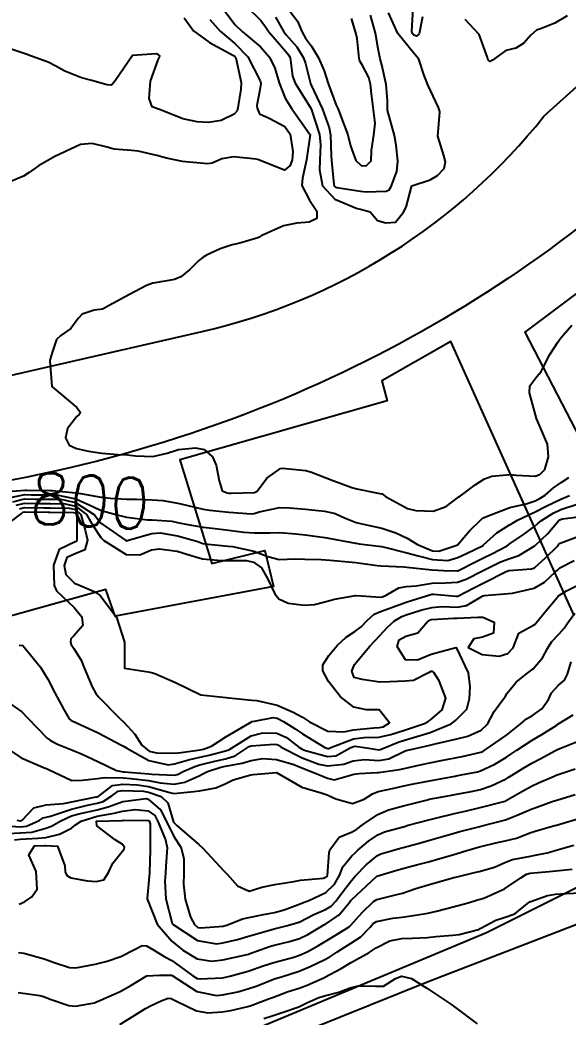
# Model space of a CAD drawing. Header units: metres. Extents: x 318500 to 325275, y 7408834 to 7428799.
# Drawn here: x 321066.4 to 321109.4, y 7424498 to 7424576.1 of the extents above; entities that cross this region are included whole.
import ezdxf
from ezdxf.enums import TextEntityAlignment as Align

# ---------------------------------------------------------------- set-up
doc = ezdxf.new("R2010")
doc.units = ezdxf.units.M
doc.header["$MEASUREMENT"] = 0
for name, color, linetype in [('Cotas', 45, 'Continuous'), ('Curvas de Nivel 1m', 11, 'Continuous'), ('Curvas de Nivel 5m', 15, 'Continuous'), ('Edificações', 30, 'Continuous'), ('Vias Primárias', 230, 'Continuous')]:
    doc.layers.add(name, color=color, linetype=linetype)
doc.styles.add('Style-STANDARD', font='STANDARD.shx')

msp = doc.modelspace()

# ---------------------------------------------------------------- linework, layer by layer
at = {"layer": 'Curvas de Nivel 1m', "flags": 128}
for points, elevation in [([(321082.154, 7424577.257), (321083.298, 7424575.757), (321083.828, 7424575.235), (321085.272, 7424574.018), (321085.983, 7424573.209), (321086.398, 7424572.349), (321086.729, 7424571.198), (321087.222, 7424570.006), (321087.724, 7424569.182), (321089.128, 7424567.214), (321089.165, 7424567.16), (321088.878, 7424565.164), (321088.562, 7424563.745), (321088.523, 7424563.169), (321089.113, 7424562.018), (321089.696, 7424561.154), (321089.678, 7424560.57), (321089.091, 7424560.305), (321088.121, 7424560.205), (321087.088, 7424560.014), (321085.326, 7424559.216), (321085.181, 7424559.116), (321085.078, 7424559.064), (321083.646, 7424558.66), (321083.069, 7424558.519), (321082.119, 7424558.199), (321081.056, 7424557.703), (321080.778, 7424557.55), (321080.456, 7424557.279), (321079.739, 7424556.591), (321079.031, 7424556.014), (321078.537, 7424555.795), (321077.023, 7424555.552), (321076.832, 7424555.514), (321076.339, 7424555.33), (321075.013, 7424554.616), (321073.371, 7424553.742), (321073.001, 7424553.526), (321072.893, 7424553.489), (321072.258, 7424553.387), (321071.302, 7424553.091), (321070.99, 7424552.737), (321070.413, 7424551.974), (321069.631, 7424551.42), (321069.29, 7424551.1), (321068.95, 7424550.088), (321068.806, 7424549.567), (321068.783, 7424549.432), (321068.92, 7424547.43), (321070.896, 7424545.783), (321071.171, 7424545.397), (321071.061, 7424545.223), (321070.885, 7424545.073), (321070.152, 7424544.129), (321069.992, 7424543.413), (321070.275, 7424542.829), (321070.852, 7424542.564), (321071.808, 7424542.344), (321072.848, 7424542.194), (321074.103, 7424542.102), (321074.847, 7424542.074), (321075.493, 7424541.987), (321076.846, 7424541.93), (321077.959, 7424542.199), (321078.852, 7424542.493), (321080.19, 7424542.616), (321080.852, 7424542.486), (321081.51, 7424541.924), (321081.796, 7424541.256), (321082.035, 7424540.038), (321082.277, 7424539.248), (321082.665, 7424539.098), (321082.808, 7424539.077), (321082.977, 7424539.07), (321084.809, 7424539.127), (321085.008, 7424539.217), (321085.786, 7424540.245), (321086.837, 7424540.989), (321087, 7424541.025), (321088.835, 7424540.83), (321089.28, 7424540.709), (321090.824, 7424540.099), (321092.427, 7424539.504), (321092.814, 7424539.395), (321094.37, 7424539.087), (321094.754, 7424539.025), (321094.809, 7424539.002), (321095.069, 7424538.815), (321096.798, 7424537.874), (321097.45, 7424537.704), (321098.796, 7424537.654), (321099.812, 7424538.026), (321100.808, 7424538.77), (321100.939, 7424538.869), (321101.118, 7424538.997), (321102.089, 7424539.719), (321102.828, 7424540.179), (321103.415, 7424540.388), (321104.834, 7424540.524), (321105.302, 7424540.474), (321106.832, 7424540.386), (321107.196, 7424540.555), (321107.55, 7424540.913), (321107.841, 7424541.924), (321107.755, 7424542.911), (321106.89, 7424544.92), (321106.361, 7424546.928), (321106.39, 7424547.466), (321106.939, 7424548.194), (321107.261, 7424548.601), (321107.417, 7424548.915), (321107.949, 7424549.921), (321108.568, 7424550.904), (321108.737, 7424551.139), (321108.978, 7424551.438), (321109.662, 7424552.218)], 799), ([(321084.12, 7424577.232), (321085.303, 7424576.08), (321085.672, 7424575.591), (321085.942, 7424575.21), (321087.267, 7424573.662), (321087.484, 7424573.407), (321087.591, 7424573.185), (321087.796, 7424571.732), (321087.986, 7424571.179), (321089.211, 7424569.226), (321089.244, 7424569.16), (321089.269, 7424569.099), (321089.89, 7424567.153), (321089.977, 7424566.347), (321089.925, 7424565.152), (321089.903, 7424564.398), (321090.137, 7424563.15), (321091.114, 7424562.102), (321092.843, 7424561.374), (321093.103, 7424561.319), (321093.868, 7424561.098), (321094.437, 7424560.433), (321095.092, 7424560.24), (321095.859, 7424560.305), (321096.471, 7424561.066), (321096.693, 7424561.477), (321097.116, 7424563.06), (321097.131, 7424563.129), (321098.561, 7424563.616), (321099.144, 7424563.939), (321099.674, 7424564.501), (321099.78, 7424565.021), (321099.645, 7424565.503), (321099.18, 7424567.03), (321099.327, 7424568.91), (321099.303, 7424569.029), (321099.214, 7424569.286), (321098.388, 7424571.043), (321098.068, 7424571.867), (321097.687, 7424573.054), (321097.268, 7424573.565), (321096.05, 7424575.072), (321095.314, 7424576.692)], 798), ([(321086.464, 7424576.359), (321087.116, 7424575.193), (321087.287, 7424574.962), (321088.124, 7424574.028), (321088.656, 7424573.169), (321088.806, 7424572.718), (321089.187, 7424571.161), (321089.238, 7424571.035), (321090.143, 7424569.151), (321090.652, 7424567.682), (321090.75, 7424567.144), (321090.82, 7424565.486), (321090.833, 7424565.143), (321091.03, 7424563.242), (321091.056, 7424563.141), (321091.129, 7424563.064), (321091.252, 7424563.015), (321093.124, 7424562.716), (321093.546, 7424562.681), (321095.125, 7424562.733), (321095.367, 7424562.837), (321095.514, 7424563.076), (321095.949, 7424564.271), (321096.039, 7424565.071), (321095.917, 7424566.328), (321095.786, 7424567.074), (321095.236, 7424569.053), (321095.231, 7424569.08), (321095.221, 7424569.813), (321095.123, 7424571.082), (321094.779, 7424572.611), (321094.648, 7424573.089), (321094.504, 7424573.859), (321094.295, 7424575.095), (321093.907, 7424576.506)], 797), ([(321087.319, 7424577.147), (321088.166, 7424576.04), (321088.541, 7424575.171), (321088.816, 7424574.7), (321089.274, 7424574.076), (321089.832, 7424573.154), (321090.257, 7424572.143), (321090.579, 7424571.147), (321091.215, 7424569.452), (321091.35, 7424569.138), (321091.476, 7424568.866), (321092.123, 7424567.126), (321092.329, 7424566.28), (321092.735, 7424565.116), (321093.154, 7424564.733), (321093.554, 7424564.704), (321093.941, 7424565.098), (321093.969, 7424565.899), (321094.144, 7424567.096), (321094.251, 7424568.037), (321094.139, 7424569.096), (321093.975, 7424570.353), (321093.901, 7424571.1), (321093.769, 7424571.626), (321093.255, 7424572.613), (321093.055, 7424572.91), (321093.019, 7424573.114), (321092.848, 7424574.681), (321092.741, 7424575.118), (321092.418, 7424576.235)], 796), ([(321097.975, 7424576.385), (321097.713, 7424575.054), (321097.496, 7424574.848), (321097.288, 7424574.939), (321097.18, 7424575.061), (321097.131, 7424575.223), (321097.25, 7424577.061)], 799), ([(321109.313, 7424576.456), (321108.334, 7424575.881), (321107.298, 7424575.466), (321106.9, 7424575.322), (321106.455, 7424574.933), (321105.914, 7424574.307), (321105.274, 7424573.911), (321104.495, 7424573.739), (321103.446, 7424572.977), (321103.259, 7424572.88), (321103.111, 7424572.981), (321103.067, 7424573.178), (321102.405, 7424574.989), (321101.307, 7424576.165)], 799), ([(321079.305, 7424576.292), (321080.028, 7424575.289), (321081.276, 7424574.356), (321083.16, 7424573.343), (321083.261, 7424573.28), (321083.298, 7424573.24), (321083.334, 7424573.165), (321083.75, 7424571.235), (321083.746, 7424570.721), (321083.498, 7424569.237), (321083.441, 7424569.003), (321083.203, 7424568.749), (321082.199, 7424568.251), (321081.193, 7424568.108), (321080.322, 7424568.154), (321079.196, 7424568.396), (321077.438, 7424569.086), (321077.208, 7424569.165), (321076.799, 7424569.326), (321076.563, 7424569.986), (321076.671, 7424571.329), (321077.257, 7424572.995), (321077.37, 7424573.208), (321077.386, 7424573.319), (321077.262, 7424573.427), (321077.115, 7424573.47), (321075.26, 7424573.35), (321073.891, 7424571.37), (321073.594, 7424571.015), (321073.235, 7424571.06), (321072.05, 7424571.392), (321071.242, 7424571.609), (321069.942, 7424572.115), (321069.251, 7424572.508), (321068.634, 7424572.82), (321067.259, 7424573.323), (321066.913, 7424573.463), (321065.268, 7424574.011)], 801), ([(321065.567, 7424538.7), (321066.803, 7424538.954), (321067.3, 7424538.947), (321068.803, 7424538.937), (321069.293, 7424538.932), (321070.798, 7424538.632), (321072.182, 7424537.987), (321072.785, 7424537.701), (321074.142, 7424537.356), (321074.778, 7424537.19), (321076.435, 7424536.984), (321076.777, 7424536.975), (321078.333, 7424536.862), (321078.775, 7424536.78), (321079.428, 7424536.635), (321080.777, 7424536.402), (321081.738, 7424536.294), (321082.774, 7424536.179), (321083.977, 7424536.023), (321084.771, 7424535.954), (321086.002, 7424535.971), (321086.772, 7424535.983), (321088.054, 7424535.887), (321088.77, 7424535.807), (321090.32, 7424535.591), (321090.766, 7424535.515), (321092.718, 7424535.154), (321092.761, 7424535.147), (321093.01, 7424535.106), (321094.757, 7424534.878), (321095.003, 7424534.831), (321096.75, 7424534.403), (321097.623, 7424534.171), (321098.743, 7424533.881), (321099.952, 7424533.802), (321100.745, 7424534.016), (321101.408, 7424534.335), (321102.71, 7424534.98), (321102.739, 7424535.002), (321102.761, 7424535.022), (321103.786, 7424535.954), (321104.784, 7424536.581), (321105.014, 7424536.72), (321105.408, 7424536.941), (321106.797, 7424537.601), (321107.664, 7424538.049), (321108.807, 7424538.59), (321109.478, 7424538.89)], 801), ([(321065.867, 7424538.391), (321066.797, 7424538.614), (321067.631, 7424538.608), (321068.797, 7424538.596), (321069.627, 7424538.588), (321070.794, 7424538.328), (321072.259, 7424537.378), (321072.493, 7424537.09), (321072.773, 7424536.714), (321074.72, 7424535.35), (321074.76, 7424535.329), (321074.781, 7424535.329), (321074.826, 7424535.349), (321076.766, 7424535.909), (321077.404, 7424535.951), (321078.764, 7424535.737), (321080.359, 7424535.274), (321080.758, 7424535.135), (321080.921, 7424535.104), (321082.755, 7424534.927), (321083.092, 7424534.9), (321084.75, 7424534.523), (321085.843, 7424534.104), (321086.74, 7424533.883), (321087.988, 7424533.924), (321088.741, 7424533.902), (321090.025, 7424533.863), (321090.74, 7424533.821), (321092.163, 7424533.694), (321092.738, 7424533.627), (321094.425, 7424533.394), (321094.734, 7424533.37), (321096.505, 7424533.291), (321096.733, 7424533.269), (321098.702, 7424533.059), (321098.73, 7424533.06), (321099.62, 7424533.017), (321100.701, 7424532.972), (321100.73, 7424532.973), (321100.75, 7424532.98), (321100.787, 7424532.999), (321102.064, 7424533.663), (321102.745, 7424534.008), (321103.394, 7424534.327), (321104.595, 7424534.952), (321104.696, 7424535.016), (321104.762, 7424535.062), (321105.875, 7424535.832), (321106.783, 7424536.478), (321107.017, 7424536.688), (321107.282, 7424536.915), (321108.195, 7424537.507), (321108.799, 7424537.79), (321110.164, 7424538.24)], 802), ([(321066.132, 7424538.117), (321066.792, 7424538.278), (321067.966, 7424538.265), (321068.792, 7424538.255), (321069.962, 7424538.243), (321070.79, 7424538.057), (321071.652, 7424537.387), (321072.058, 7424536.666), (321072.762, 7424535.605), (321073.014, 7424535.367), (321074.744, 7424534.256), (321075.829, 7424534.248), (321076.75, 7424534.631), (321077.344, 7424534.718), (321078.748, 7424534.52), (321079.836, 7424534.187), (321080.74, 7424533.931), (321082.19, 7424533.796), (321082.738, 7424533.79), (321084.169, 7424533.796), (321084.737, 7424533.665), (321085.349, 7424533.211), (321085.848, 7424532.33), (321086.412, 7424531.194), (321086.704, 7424530.784), (321087.432, 7424530.446), (321088.697, 7424530.306), (321089.51, 7424530.34), (321090.703, 7424530.65), (321091.081, 7424530.758), (321092.709, 7424531.057), (321092.76, 7424531.058), (321094.708, 7424530.925), (321094.841, 7424530.945), (321095.111, 7424531.076), (321096.118, 7424531.664), (321096.717, 7424531.755), (321097.475, 7424531.806), (321098.72, 7424532.009), (321099.762, 7424532.056), (321100.721, 7424532.098), (321101.392, 7424532.325), (321102.673, 7424532.981), (321102.71, 7424533), (321102.73, 7424533.01), (321104.038, 7424533.663), (321104.745, 7424533.926), (321105.507, 7424534.18), (321106.717, 7424534.921), (321106.743, 7424534.938), (321106.761, 7424534.954), (321107.777, 7424535.908), (321108.623, 7424536.902), (321108.718, 7424536.974), (321108.791, 7424537.01), (321108.942, 7424537.048), (321110.794, 7424537.289)], 803), ([(321066.398, 7424537.844), (321066.787, 7424537.937), (321068.3, 7424537.922), (321068.787, 7424537.916), (321070.296, 7424537.899), (321070.786, 7424537.791), (321071.213, 7424537.393), (321071.547, 7424536.167), (321071.714, 7424535.386), (321071.51, 7424534.627), (321070.744, 7424534.327), (321070.109, 7424534.04), (321069.89, 7424533.413), (321070.016, 7424532.703), (321070.716, 7424532.026), (321071.16, 7424531.839), (321072.241, 7424531.377), (321072.705, 7424531.057), (321074.003, 7424529.357), (321074.616, 7424527.385), (321074.618, 7424527.35), (321074.63, 7424525.35), (321076.626, 7424525.04), (321077.003, 7424524.935), (321078.614, 7424524.235), (321080.6, 7424523.27), (321082.597, 7424523.059), (321082.792, 7424523.043), (321084.595, 7424522.857), (321084.982, 7424522.819), (321086.589, 7424522.457), (321087.831, 7424521.922), (321088.575, 7424521.514), (321089.124, 7424521.154), (321090.563, 7424520.424), (321091.812, 7424520.371), (321092.564, 7424520.521), (321094.165, 7424520.685), (321094.566, 7424520.706), (321094.876, 7424520.768), (321095.377, 7424521.072), (321094.585, 7424522.089), (321093.572, 7424522.108), (321092.588, 7424522.311), (321091.535, 7424523.126), (321090.618, 7424524.307), (321090.169, 7424525.145), (321090.153, 7424525.627), (321090.642, 7424526.346), (321091.291, 7424527.13), (321091.984, 7424527.797), (321092.667, 7424528.222), (321093.174, 7424528.601), (321093.627, 7424529.096), (321094.188, 7424529.587), (321094.691, 7424529.789), (321095.625, 7424530.142), (321096.702, 7424530.529), (321097.103, 7424530.655), (321098.287, 7424531.036), (321098.711, 7424531.155), (321098.845, 7424531.162), (321100.586, 7424531.002), (321100.71, 7424530.991), (321100.734, 7424531), (321102.035, 7424531.669), (321102.72, 7424532.015), (321104.59, 7424532.952), (321104.685, 7424532.996), (321104.731, 7424533.011), (321106.518, 7424533.139), (321106.734, 7424533.218), (321107.629, 7424534.029), (321108.51, 7424534.902), (321108.629, 7424535.034), (321108.764, 7424535.139), (321110.019, 7424535.633)], 804), ([(321066.356, 7424527.164), (321066.647, 7424527.123), (321068.05, 7424525.436), (321068.616, 7424524.488), (321069.164, 7424523.422), (321069.867, 7424522.124), (321070.295, 7424521.404), (321070.435, 7424521.268), (321070.568, 7424521.196), (321071.826, 7424520.645), (321072.559, 7424520.298), (321074.332, 7424519.352), (321074.548, 7424519.243), (321074.807, 7424519.085), (321076.532, 7424518.138), (321078.031, 7424517.794), (321078.529, 7424517.862), (321079.625, 7424518.187), (321080.537, 7424518.381), (321081.258, 7424518.541), (321082.545, 7424518.885), (321082.807, 7424518.975), (321083.212, 7424519.23), (321084.558, 7424520.058), (321085.455, 7424520.307), (321086.561, 7424520.275), (321087.32, 7424519.941), (321088.289, 7424519.164), (321088.548, 7424519.003), (321088.792, 7424518.911), (321090.539, 7424518.44), (321091.179, 7424518.491), (321092.29, 7424519.114), (321092.551, 7424519.232), (321092.692, 7424519.248), (321093.762, 7424519.092), (321094.548, 7424518.974), (321094.642, 7424518.986), (321094.851, 7424519.077), (321096.058, 7424519.562), (321096.557, 7424519.731), (321097.514, 7424520), (321098.563, 7424520.315), (321100.227, 7424521.005), (321100.429, 7424521.145), (321100.574, 7424521.28), (321101.432, 7424522.146), (321101.658, 7424522.989), (321101.695, 7424523.908), (321101.565, 7424524.991), (321100.649, 7424526.92), (321100.594, 7424526.945), (321098.644, 7424526.43), (321097.588, 7424525.995), (321096.639, 7424526.008), (321095.996, 7424527.067), (321096.153, 7424527.57), (321096.662, 7424527.867), (321097.596, 7424528.117), (321098.388, 7424529.034), (321098.576, 7424529.137), (321098.682, 7424529.16), (321100.414, 7424529.274), (321100.684, 7424529.277), (321102.307, 7424529.363), (321102.686, 7424529.362), (321103.581, 7424528.966), (321103.54, 7424528.093), (321102.662, 7424527.789), (321101.987, 7424527.659), (321101.558, 7424526.991), (321102.644, 7424526.426), (321103.983, 7424526.299), (321104.646, 7424526.508), (321105.071, 7424526.944), (321105.514, 7424528.091), (321106.677, 7424528.716), (321106.791, 7424528.806), (321106.882, 7424528.918), (321107.691, 7424529.914), (321108.509, 7424530.902), (321108.61, 7424531.002), (321108.712, 7424531.074), (321109.245, 7424531.422), (321110.723, 7424532.144)], 806), ([(321065.082, 7424522.983), (321066.577, 7424521.936), (321067.056, 7424521.445), (321068.555, 7424519.889), (321068.819, 7424519.693), (321069.381, 7424519.418), (321070.543, 7424518.934), (321071.304, 7424518.623), (321072.53, 7424518.056), (321073.996, 7424517.355), (321074.518, 7424517.241), (321074.633, 7424517.234), (321076.517, 7424517.087), (321076.765, 7424517.067), (321078.515, 7424516.985), (321078.773, 7424517.03), (321079.274, 7424517.282), (321080.133, 7424517.667), (321080.528, 7424517.78), (321081.709, 7424518.075), (321082.535, 7424518.26), (321083.284, 7424518.484), (321084.383, 7424519.213), (321084.551, 7424519.287), (321086.349, 7424519.395), (321086.552, 7424519.385), (321086.688, 7424519.325), (321086.9, 7424519.185), (321088.538, 7424518.335), (321089.842, 7424517.835), (321090.529, 7424517.715), (321091.8, 7424517.852), (321092.535, 7424518.091), (321093.431, 7424518.202), (321094.536, 7424518.138), (321095.345, 7424518.265), (321096.547, 7424518.856), (321096.689, 7424518.917), (321097.299, 7424519.049), (321098.553, 7424519.326), (321098.959, 7424519.429), (321100.558, 7424519.789), (321101.511, 7424520.04), (321102.565, 7424520.503), (321103.072, 7424520.972), (321103.586, 7424521.964), (321104.315, 7424522.954), (321104.437, 7424523.118), (321104.607, 7424523.41), (321105.302, 7424524.257), (321106.12, 7424524.928), (321106.634, 7424525.317), (321107.373, 7424526.182), (321107.767, 7424526.909), (321108.113, 7424527.451), (321108.667, 7424528.052), (321109.066, 7424528.502), (321109.334, 7424528.89), (321109.91, 7424529.664)], 807), ([(321064.804, 7424519.476), (321066.533, 7424518.338), (321068.413, 7424517.54), (321068.521, 7424517.499), (321068.657, 7424517.428), (321070.508, 7424516.574), (321071.307, 7424516.589), (321072.51, 7424516.73), (321073.085, 7424516.791), (321074.511, 7424516.77), (321075.13, 7424516.721), (321076.509, 7424516.563), (321077.424, 7424516.388), (321078.505, 7424516.281), (321079.361, 7424516.427), (321080.515, 7424516.958), (321080.716, 7424517.068), (321081.127, 7424517.261), (321082.164, 7424517.607), (321082.527, 7424517.678), (321083.843, 7424517.908), (321084.534, 7424518.118), (321085.449, 7424518.288), (321086.535, 7424518.208), (321087.897, 7424517.802), (321088.526, 7424517.546), (321089.51, 7424517.15), (321090.514, 7424516.732), (321091.036, 7424516.608), (321092.519, 7424517.038), (321092.579, 7424517.05), (321093.019, 7424517.103), (321094.426, 7424517.177), (321094.522, 7424517.185), (321096.173, 7424517.416), (321096.527, 7424517.495), (321097.782, 7424517.79), (321098.534, 7424517.949), (321099.421, 7424518.132), (321100.54, 7424518.338), (321101.087, 7424518.45), (321102.547, 7424518.788), (321102.684, 7424518.842), (321102.889, 7424518.975), (321104.562, 7424520.123), (321105.591, 7424520.935), (321106.125, 7424521.379), (321106.581, 7424521.645), (321107.331, 7424522.17), (321107.831, 7424522.908), (321108.087, 7424523.426), (321108.617, 7424524.029), (321109.098, 7424524.418), (321109.337, 7424524.889), (321109.618, 7424525.864)], 808), ([(321066.182, 7424513.454), (321066.469, 7424513.395), (321066.52, 7424513.399), (321066.603, 7424513.449), (321067.509, 7424514.41), (321068.482, 7424514.65), (321069.832, 7424514.758), (321070.485, 7424514.891), (321072.394, 7424515.277), (321072.489, 7424515.293), (321072.548, 7424515.31), (321072.63, 7424515.369), (321073.68, 7424516.181), (321074.504, 7424516.28), (321075.62, 7424516.216), (321076.502, 7424516.087), (321078.18, 7424515.61), (321078.494, 7424515.553), (321080.064, 7424515.706), (321080.497, 7424515.76), (321081.768, 7424515.984), (321082.506, 7424516.309), (321083.138, 7424516.603), (321084.517, 7424516.993), (321084.694, 7424517.031), (321086.52, 7424517.19), (321088.503, 7424516.027), (321090.038, 7424515.595), (321090.495, 7424515.448), (321091.192, 7424515.123), (321092.486, 7424514.758), (321093.393, 7424515.096), (321094.053, 7424515.53), (321094.499, 7424515.687), (321095.631, 7424515.941), (321096.506, 7424516.133), (321097.269, 7424516.289), (321098.512, 7424516.524), (321098.932, 7424516.606), (321100.519, 7424516.902), (321100.602, 7424516.916), (321101.012, 7424516.995), (321102.269, 7424517.237), (321102.525, 7424517.314), (321103.644, 7424517.853), (321104.542, 7424518.395), (321104.878, 7424518.612), (321105.367, 7424518.938), (321106.558, 7424519.711), (321107.308, 7424520.167), (321108.488, 7424520.901), (321108.531, 7424520.94), (321108.571, 7424520.974), (321109.77, 7424521.694)], 809), ([(321065.502, 7424512.416), (321066.455, 7424512.455), (321067.371, 7424512.527), (321068.461, 7424512.824), (321068.896, 7424512.991), (321069.626, 7424513.413), (321070.474, 7424513.786), (321071.034, 7424513.95), (321072.479, 7424514.261), (321073.344, 7424514.499), (321074.486, 7424514.904), (321076.317, 7424515.151), (321076.488, 7424515.105), (321077.438, 7424514.264), (321077.927, 7424513.298), (321078.454, 7424512.238), (321079.05, 7424511.284), (321079.279, 7424510.43), (321079.258, 7424509.282), (321079.25, 7424508.433), (321079.37, 7424507.28), (321079.786, 7424505.858), (321080.096, 7424505.273), (321080.357, 7424505.057), (321080.613, 7424505.009), (321082.359, 7424505.15), (321082.431, 7424505.167), (321082.63, 7424505.236), (321083.857, 7424505.728), (321084.369, 7424505.842), (321085.513, 7424506.058), (321086.376, 7424506.232), (321087.133, 7424506.425), (321088.386, 7424506.899), (321088.573, 7424506.971), (321089.069, 7424507.15), (321090.397, 7424507.789), (321091.086, 7424508.441), (321091.456, 7424509.12), (321091.735, 7424509.802), (321092.433, 7424510.663), (321092.666, 7424510.877), (321092.913, 7424511.103), (321093.738, 7424511.803), (321094.458, 7424512.299), (321095.004, 7424512.532), (321096.468, 7424512.945), (321096.556, 7424512.971), (321096.853, 7424513.054), (321098.475, 7424513.488), (321099.105, 7424513.649), (321100.48, 7424513.98), (321101.304, 7424514.169), (321102.485, 7424514.438), (321104.444, 7424514.951), (321104.478, 7424514.963), (321105.741, 7424515.691), (321106.508, 7424516.112), (321107.059, 7424516.367), (321108.276, 7424516.902), (321108.443, 7424516.979), (321108.522, 7424517.011), (321109.939, 7424517.469)], 811), ([(321065.998, 7424511.905), (321066.448, 7424511.955), (321067.852, 7424512.033), (321068.45, 7424512.105), (321069.519, 7424512.349), (321070.461, 7424512.826), (321070.782, 7424513.078), (321071.238, 7424513.388), (321072.474, 7424513.762), (321073.824, 7424514.009), (321074.478, 7424514.17), (321075.445, 7424514.301), (321076.479, 7424514.182), (321076.99, 7424513.827), (321077.272, 7424513.308), (321077.827, 7424511.922), (321077.959, 7424511.297), (321077.86, 7424509.856), (321077.83, 7424509.299), (321077.792, 7424508.687), (321077.871, 7424507.298), (321078.361, 7424505.372), (321078.423, 7424505.289), (321080.342, 7424504.042), (321081.821, 7424503.765), (321082.339, 7424503.834), (321083.47, 7424504.096), (321084.347, 7424504.357), (321084.996, 7424504.558), (321086.356, 7424504.933), (321086.558, 7424504.986), (321087.3, 7424505.176), (321088.125, 7424505.402), (321088.365, 7424505.504), (321089.452, 7424506.066), (321090.38, 7424506.445), (321090.804, 7424506.706), (321091.183, 7424507.122), (321091.705, 7424507.809), (321092.406, 7424508.742), (321092.709, 7424509.106), (321093.557, 7424509.959), (321094.434, 7424510.679), (321094.7, 7424510.813), (321095.608, 7424511.068), (321096.251, 7424511.253), (321096.444, 7424511.305), (321097.802, 7424511.687), (321098.453, 7424511.872), (321099.348, 7424512.125), (321100.462, 7424512.441), (321100.899, 7424512.56), (321102.47, 7424512.966), (321102.533, 7424512.979), (321104.475, 7424513.48), (321105.381, 7424513.838), (321106.484, 7424514.325), (321106.915, 7424514.486), (321108.138, 7424514.904), (321108.394, 7424514.999), (321108.492, 7424515.028), (321109.921, 7424515.457)], 812), ([(321066.382, 7424506.885), (321066.78, 7424507.05), (321067.354, 7424507.44), (321067.772, 7424508.061), (321067.695, 7424509.437), (321067.135, 7424510.737), (321067.572, 7424511.439), (321068.39, 7424511.481), (321068.441, 7424511.481), (321069.368, 7424511.416), (321069.935, 7424509.889), (321069.985, 7424509.406), (321070.113, 7424509.11), (321070.405, 7424508.928), (321071.727, 7424508.704), (321072.403, 7424508.66), (321072.99, 7424508.778), (321073.364, 7424509.36), (321073.703, 7424510.074), (321074.435, 7424511.007), (321074.591, 7424511.195), (321074.61, 7424511.347), (321074.443, 7424511.582), (321073.891, 7424511.913), (321072.465, 7424513.014), (321072.416, 7424513.371), (321072.47, 7424513.387), (321074.397, 7424513.425), (321074.471, 7424513.429), (321074.57, 7424513.447), (321076.471, 7424513.429), (321076.542, 7424513.39), (321076.582, 7424513.318), (321076.626, 7424513.159), (321076.633, 7424511.317), (321076.633, 7424511.121), (321076.593, 7424509.317), (321076.403, 7424507.332), (321076.406, 7424507.303), (321077.169, 7424505.308), (321078.34, 7424503.985), (321079.183, 7424503.281), (321080.323, 7424502.592), (321081.477, 7424502.408), (321082.323, 7424502.509), (321083.987, 7424502.875), (321084.328, 7424502.971), (321084.507, 7424503.029), (321084.971, 7424503.204), (321085.97, 7424503.559), (321086.337, 7424503.664), (321087.562, 7424503.951), (321088.345, 7424504.192), (321088.993, 7424504.508), (321090.033, 7424505.135), (321090.242, 7424505.251), (321090.363, 7424505.311), (321091.448, 7424506.045), (321092.322, 7424507.111), (321092.351, 7424507.15), (321092.391, 7424507.197), (321094.391, 7424509.08), (321095.947, 7424509.534), (321096.419, 7424509.663), (321097.504, 7424509.963), (321098.428, 7424510.203), (321099.078, 7424510.373), (321100.436, 7424510.759), (321100.619, 7424510.816), (321101.173, 7424510.993), (321102.146, 7424511.281), (321102.446, 7424511.368), (321103.721, 7424511.691), (321104.453, 7424511.84), (321105.344, 7424512.05), (321106.463, 7424512.479), (321106.786, 7424512.596), (321107.881, 7424512.906), (321108.337, 7424513.035), (321108.472, 7424513.073), (321108.727, 7424513.151), (321110.478, 7424513.675)], 813), ([(321066.326, 7424503.078), (321066.728, 7424503.044), (321068.322, 7424502.587), (321069.184, 7424502.282), (321070.315, 7424501.908), (321070.81, 7424501.888), (321072.318, 7424502.18), (321073.262, 7424502.419), (321074.324, 7424502.788), (321075.395, 7424503.334), (321076.014, 7424503.646), (321076.335, 7424503.624), (321076.853, 7424503.312), (321077.771, 7424502.745), (321078.322, 7424502.452), (321079.988, 7424501.273), (321080.307, 7424501.064), (321080.558, 7424501.015), (321082.308, 7424501.102), (321082.428, 7424501.119), (321082.887, 7424501.231), (321084.314, 7424501.629), (321085.481, 7424502.036), (321086.321, 7424502.315), (321087.884, 7424502.725), (321088.327, 7424502.872), (321088.929, 7424503.151), (321089.834, 7424503.641), (321090.342, 7424503.943), (321091.073, 7424504.399), (321092.219, 7424505.111), (321092.299, 7424505.173), (321092.362, 7424505.236), (321093.247, 7424506.227), (321094.141, 7424507.084), (321094.391, 7424507.23), (321095.865, 7424507.596), (321096.397, 7424507.747), (321097.46, 7424508.104), (321098.404, 7424508.389), (321100.341, 7424508.933), (321100.41, 7424508.953), (321100.446, 7424508.963), (321100.589, 7424508.998), (321102.05, 7424509.349), (321102.417, 7424509.444), (321103.604, 7424509.781), (321104.428, 7424510.132), (321105.01, 7424510.363), (321106.436, 7424510.646), (321106.674, 7424510.68), (321107.732, 7424510.907), (321108.288, 7424511.055), (321108.443, 7424511.096), (321109.839, 7424511.49)], 814), ([(321074.252, 7424497.457), (321075.423, 7424498.172), (321076.271, 7424498.703), (321076.668, 7424498.92), (321077.49, 7424499.302), (321078.056, 7424499.521), (321078.283, 7424499.5), (321078.684, 7424499.286), (321080.269, 7424498.521), (321081.153, 7424498.37), (321082.268, 7424498.43), (321082.963, 7424498.537), (321084.275, 7424498.86), (321084.538, 7424498.945), (321085.235, 7424499.2), (321085.994, 7424499.483), (321086.286, 7424499.594), (321087.442, 7424500.023), (321088.297, 7424500.3), (321088.924, 7424500.528), (321090.285, 7424501.13), (321090.31, 7424501.145), (321091.595, 7424501.839), (321092.322, 7424502.268), (321093.781, 7424503.088), (321094.114, 7424503.303), (321094.336, 7424503.464), (321095.4, 7424504.008), (321096.347, 7424504.178), (321097.18, 7424504.209), (321098.349, 7424504.275), (321099.022, 7424504.348), (321100.352, 7424504.455), (321100.844, 7424504.503), (321102.359, 7424504.903), (321102.41, 7424504.929), (321102.493, 7424504.978), (321103.708, 7424505.622), (321104.373, 7424505.829), (321105.209, 7424506.106), (321106.196, 7424506.923), (321106.391, 7424507.059), (321107.751, 7424507.552), (321108.398, 7424507.665), (321109.214, 7424507.703), (321110.399, 7424507.774)], 816), ([(321085.537, 7424497.921), (321086.264, 7424498.155), (321087.043, 7424498.404), (321088.275, 7424498.846), (321088.5, 7424498.933), (321088.918, 7424499.15), (321089.857, 7424499.566), (321090.288, 7424499.686), (321091.42, 7424499.992), (321092.298, 7424500.327), (321092.926, 7424500.475), (321094.3, 7424500.446), (321094.909, 7424500.463), (321095.853, 7424501.057), (321096.312, 7424501.233), (321097.119, 7424501.042), (321098.299, 7424500.295), (321100.28, 7424499), (321102.258, 7424497.494)], 817)]:
    msp.add_lwpolyline(points, dxfattribs=dict(at, elevation=elevation))
at = {"layer": 'Curvas de Nivel 5m', "flags": 128}
for points, elevation in [([(321081.303, 7424576.163), (321082.115, 7424575.258), (321083.276, 7424574.29), (321084.279, 7424573.23), (321085.242, 7424571.373), (321085.282, 7424571.261), (321085.301, 7424571.219), (321085.315, 7424571.143), (321085.232, 7424570.667), (321085.003, 7424569.432), (321085.008, 7424569.222), (321085.203, 7424568.769), (321085.96, 7424568.447), (321087.189, 7424567.782), (321087.604, 7424567.184), (321087.803, 7424565.817), (321087.749, 7424565.181), (321087.609, 7424564.727), (321087.148, 7424564.37), (321085.248, 7424565.129), (321085.159, 7424565.17), (321084.925, 7424565.222), (321083.162, 7424565.4), (321082.255, 7424565.254), (321081.499, 7424564.921), (321081.154, 7424564.849), (321079.44, 7424565.012), (321079.156, 7424565.056), (321077.902, 7424565.313), (321077.162, 7424565.502), (321075.683, 7424565.86), (321075.166, 7424565.9), (321073.807, 7424566.011), (321073.168, 7424566.187), (321072.095, 7424566.467), (321071.17, 7424566.371), (321069.16, 7424565.43), (321067.89, 7424564.707), (321067.141, 7424564.181), (321066.698, 7424563.903), (321065.727, 7424563.474)], 800), ([(321065.113, 7424539.168), (321066.808, 7424539.291), (321066.967, 7424539.289), (321068.808, 7424539.28), (321068.958, 7424539.278), (321070.806, 7424539.1), (321071.165, 7424539.035), (321072.801, 7424538.744), (321073.488, 7424538.675), (321074.799, 7424538.599), (321075.552, 7424538.586), (321076.799, 7424538.556), (321077.623, 7424538.486), (321078.795, 7424538.287), (321079.595, 7424538.091), (321080.795, 7424537.809), (321081.27, 7424537.738), (321082.793, 7424537.588), (321084.574, 7424537.44), (321084.792, 7424537.47), (321085.183, 7424537.603), (321086.797, 7424537.938), (321087.548, 7424537.929), (321088.797, 7424537.813), (321090.296, 7424537.644), (321090.794, 7424537.563), (321091.122, 7424537.463), (321091.855, 7424537.124), (321092.785, 7424536.776), (321093.215, 7424536.672), (321094.779, 7424536.325), (321095.872, 7424535.97), (321096.767, 7424535.534), (321097.582, 7424535.048), (321098.753, 7424534.548), (321099.256, 7424534.519), (321100.67, 7424535.001), (321100.728, 7424535.033), (321100.761, 7424535.074), (321101.655, 7424536.113), (321102.543, 7424536.982), (321102.673, 7424537.099), (321102.792, 7424537.164), (321103.118, 7424537.3), (321104.8, 7424537.955), (321106.095, 7424538.223), (321106.805, 7424538.461), (321107.111, 7424538.612), (321107.57, 7424538.912), (321108.228, 7424539.497), (321108.825, 7424539.89), (321109.425, 7424540.297)], 800), ([(321064.767, 7424536.14), (321066.523, 7424537.454), (321066.662, 7424537.572), (321066.782, 7424537.6), (321068.634, 7424537.579), (321068.782, 7424537.578), (321070.631, 7424537.554), (321070.782, 7424537.523), (321070.892, 7424537.398), (321070.886, 7424535.522), (321070.89, 7424535.398), (321070.864, 7424535.293), (321070.758, 7424535.249), (321069.504, 7424534.664), (321069.071, 7424533.425), (321069.113, 7424531.823), (321069.283, 7424531.421), (321070.691, 7424530.102), (321071.269, 7424529.391), (321071.352, 7424528.708), (321070.658, 7424527.905), (321070.41, 7424527.647), (321070.387, 7424527.404), (321070.456, 7424527.211), (321070.645, 7424526.907), (321071.232, 7424525.987), (321071.471, 7424525.387), (321072.086, 7424523.9), (321072.385, 7424523.373), (321072.596, 7424523.106), (321074.317, 7424521.353), (321074.568, 7424521.137), (321075.423, 7424520.201), (321075.968, 7424519.329), (321076.543, 7424518.863), (321077.135, 7424518.717), (321078.541, 7424518.703), (321079.062, 7424518.765), (321080.545, 7424518.951), (321080.809, 7424519.003), (321081.441, 7424519.257), (321082.557, 7424519.978), (321084.445, 7424521.088), (321084.569, 7424521.16), (321084.605, 7424521.175), (321084.806, 7424521.208), (321086.274, 7424521.493), (321086.574, 7424521.44), (321087.09, 7424521.182), (321088.002, 7424520.606), (321088.561, 7424520.224), (321090.323, 7424519.142), (321090.549, 7424519.058), (321090.621, 7424519.067), (321090.78, 7424519.137), (321092.557, 7424519.827), (321093.4, 7424519.939), (321094.559, 7424519.955), (321095.478, 7424520.154), (321096.564, 7424520.498), (321098.12, 7424521.037), (321098.422, 7424521.183), (321098.574, 7424521.283), (321099.517, 7424522.085), (321099.804, 7424523.012), (321099.275, 7424524.366), (321098.869, 7424525.026), (321098.722, 7424525.119), (321098.631, 7424525.105), (321098.5, 7424525.032), (321097.265, 7424524.405), (321096.619, 7424524.348), (321095.412, 7424524.278), (321094.618, 7424524.253), (321093.24, 7424524.481), (321092.623, 7424524.64), (321092.421, 7424525.113), (321092.635, 7424525.639), (321093.847, 7424527.092), (321094.24, 7424527.503), (321094.663, 7424527.943), (321095.202, 7424528.545), (321095.783, 7424529.069), (321096.341, 7424529.408), (321096.687, 7424529.542), (321097.837, 7424529.899), (321098.696, 7424530.121), (321099.52, 7424530.195), (321100.697, 7424530.15), (321101.428, 7424530.264), (321102.629, 7424530.981), (321102.678, 7424531.013), (321102.71, 7424531.028), (321102.79, 7424531.058), (321104.713, 7424531.211), (321105.011, 7424531.244), (321106.717, 7424531.632), (321107.537, 7424532.097), (321108.392, 7424532.903), (321108.562, 7424533.073), (321108.735, 7424533.208), (321109.847, 7424533.78)], 805), ([(321064.903, 7424513.034), (321066.462, 7424512.934), (321066.934, 7424512.974), (321067.937, 7424513.435), (321068.26, 7424513.645), (321068.473, 7424513.698), (321068.82, 7424513.772), (321070.479, 7424514.308), (321071.731, 7424514.629), (321072.484, 7424514.776), (321072.942, 7424514.909), (321073.617, 7424515.359), (321074.129, 7424515.72), (321074.496, 7424515.772), (321076.105, 7424515.716), (321076.495, 7424515.655), (321077.489, 7424515.305), (321078.007, 7424514.819), (321078.466, 7424513.29), (321078.746, 7424513.007), (321080.444, 7424511.561), (321080.748, 7424511.265), (321082.414, 7424509.483), (321082.535, 7424509.361), (321082.654, 7424509.236), (321083.481, 7424508.304), (321084.397, 7424507.904), (321085.39, 7424508.21), (321086.402, 7424508.403), (321087.9, 7424508.662), (321088.406, 7424508.758), (321090.18, 7424508.906), (321090.409, 7424508.98), (321090.487, 7424509.052), (321090.519, 7424509.129), (321090.663, 7424510.901), (321090.712, 7424511.127), (321091.445, 7424512.13), (321092.462, 7424512.55), (321092.828, 7424512.741), (321093.279, 7424513.098), (321094.478, 7424513.905), (321095.297, 7424514.256), (321096.485, 7424514.584), (321098.246, 7424515.034), (321098.443, 7424515.079), (321098.491, 7424515.089), (321100.113, 7424515.389), (321100.497, 7424515.462), (321101.783, 7424515.705), (321102.503, 7424515.863), (321103.342, 7424516.133), (321104.516, 7424516.692), (321104.68, 7424516.786), (321104.939, 7424516.944), (321105.911, 7424517.548), (321106.535, 7424517.915), (321107.193, 7424518.26), (321108.383, 7424518.902), (321108.49, 7424518.961), (321108.551, 7424518.994), (321108.732, 7424519.078), (321110.559, 7424519.786)], 810), ([(321066.288, 7424499.953), (321067.985, 7424499.733), (321068.283, 7424499.648), (321068.875, 7424499.421), (321070.273, 7424498.933), (321070.772, 7424498.893), (321072.277, 7424499.158), (321072.431, 7424499.215), (321072.74, 7424499.365), (321073.814, 7424499.828), (321074.29, 7424500.043), (321075.129, 7424500.506), (321076.309, 7424501.241), (321076.371, 7424501.257), (321077.373, 7424501.304), (321078.31, 7424501.31), (321078.359, 7424501.29), (321080.292, 7424500.044), (321081.821, 7424499.713), (321082.288, 7424499.763), (321083.492, 7424500.022), (321084.295, 7424500.24), (321085.016, 7424500.486), (321086.307, 7424500.994), (321086.453, 7424501.043), (321086.918, 7424501.181), (321088.315, 7424501.63), (321089.163, 7424501.992), (321090.324, 7424502.549), (321090.698, 7424502.754), (321091.262, 7424503.121), (321091.911, 7424503.54), (321092.34, 7424503.786), (321093.133, 7424504.314), (321093.871, 7424505.087), (321094.098, 7424505.35), (321094.367, 7424505.519), (321095.652, 7424505.78), (321096.372, 7424505.867), (321097.417, 7424506.002), (321098.377, 7424506.172), (321099.075, 7424506.324), (321100.385, 7424506.658), (321100.649, 7424506.734), (321101.542, 7424506.988), (321102.198, 7424507.176), (321102.393, 7424507.234), (321102.77, 7424507.351), (321104.401, 7424508.076), (321105.68, 7424508.931), (321106.124, 7424509.215), (321106.416, 7424509.293), (321107.891, 7424509.432), (321108.419, 7424509.485), (321109.688, 7424509.614)], 815)]:
    msp.add_lwpolyline(points, dxfattribs=dict(at, elevation=elevation))
at = {"layer": 'Edificações'}
for points in [[(321110.696, 7424555.2), (321105.987, 7424551.674), (321115.748, 7424532.857)], [(321109.864, 7424529.483), (321100.18, 7424550.958), (321094.79, 7424547.878), (321095.193, 7424546.305), (321078.948, 7424541.68), (321081.474, 7424533.566), (321085.611, 7424534.564), (321086.288, 7424531.76), (321073.892, 7424529.422), (321073.166, 7424531.533), (321061.62, 7424528.321)], [(321058.157, 7424486.899), (321072.372, 7424492.183), (321081.785, 7424495.795), (321102.995, 7424504.665), (321132.067, 7424519.165), (321151.947, 7424533.753)]]:
    msp.add_lwpolyline(points, dxfattribs=at)
at = {"layer": 'Vias Primárias'}
for points in [[(320847.495, 7424714.295, -0.02148), (320898.689, 7424697.213, -0.016568), (320946.481, 7424677.112, 0.021634), (320968.169, 7424668.247, -0.119261), (320989.53, 7424654.186, -0.075795), (321005.282, 7424638.424), (321007.176, 7424635.879), (321008.435, 7424632.987), (321010.933, 7424625.091), (321024.692, 7424558.1, 0.251933), (321034.592, 7424546.254, 0.124923), (321048.625, 7424544.384), (321080.701, 7424551.728, 0.170016), (321107.48, 7424568.587), (321135.727, 7424593.976), (321146.379, 7424601.82), (321150.734, 7424604.41, -0.110904), (321167.175, 7424609.78), (321201.661, 7424617.874, 0.085974), (321221.849, 7424626.458, -0.02468)], [(321217.71, 7424617.147, -0.123232), (321205.93, 7424612.914), (321161.276, 7424602.8, 0.163541), (321141.699, 7424590.879, -0.04076), (321114.163, 7424563.105, -0.078509), (321087.121, 7424546.468, -0.083182), (321052.687, 7424538.448, -0.071826), (321032.635, 7424540.066, -0.168034), (321026.686, 7424543.77, 0.001885), (321022.259, 7424549.193, -0.178933), (321016.249, 7424566.492), (321010.882, 7424593.408), (321006.356, 7424616.504), (321002.183, 7424630.809, 0.183577), (320996.26, 7424638.651, 0.106047), (320956.848, 7424667.109, 0.45469), (320942.679, 7424664.772), (320945.382, 7424640.476), (320951.154, 7424606.834), (320956.928, 7424573.066, -0.148837), (320954.499, 7424553.914, 0.047026), (320945.453, 7424527.305, 0.072661), (320943.027, 7424500, 0.033477), (320945.108, 7424483.213, -1.414823)], [(320973.465, 7424475.494), (320984.939, 7424474.249), (321010.317, 7424469.287, 0.032373), (321025.118, 7424467.377, 0.195059), (321035.372, 7424470.794, -0.081741), (321045.989, 7424477.213), (321060.306, 7424484.912), (321080.357, 7424493.567), (321098.402, 7424500.813), (321115.534, 7424507.421), (321128.215, 7424513.735), (321145.633, 7424525.574), (321154.789, 7424532.78), (321170.763, 7424549.222, -0.14236), (321197.378, 7424564.357, -0.12521), (321217.257, 7424564.06, -0.030018)], [(321163.783, 7424459.146), (321178.196, 7424473.51, 0.026686), (321187.989, 7424492.747, 0.10747), (321192.501, 7424515.732, 0.125285), (321187.104, 7424542.943, 0.330825), (321166.095, 7424530.31, -0.098097), (321147.606, 7424516.141, -0.007406), (321125.341, 7424501.973, -0.058297), (321098.085, 7424490.42, 0.054077), (321078.425, 7424483.424, 0.651469), (321075.385, 7424472.795, 0.030497), (321086.586, 7424458.156, 0.392404)]]:
    msp.add_lwpolyline(points, format="xyb", dxfattribs=at)

# ---------------------------------------------------------------- texts
at = {"layer": 'Cotas', "style": 'Style-STANDARD'}
msp.add_text('800', height=4, rotation=356.94712, dxfattribs=at).set_placement((321071.923, 7424538.453, 800), align=Align.MIDDLE_CENTER)

doc.saveas('drawing.dxf')
